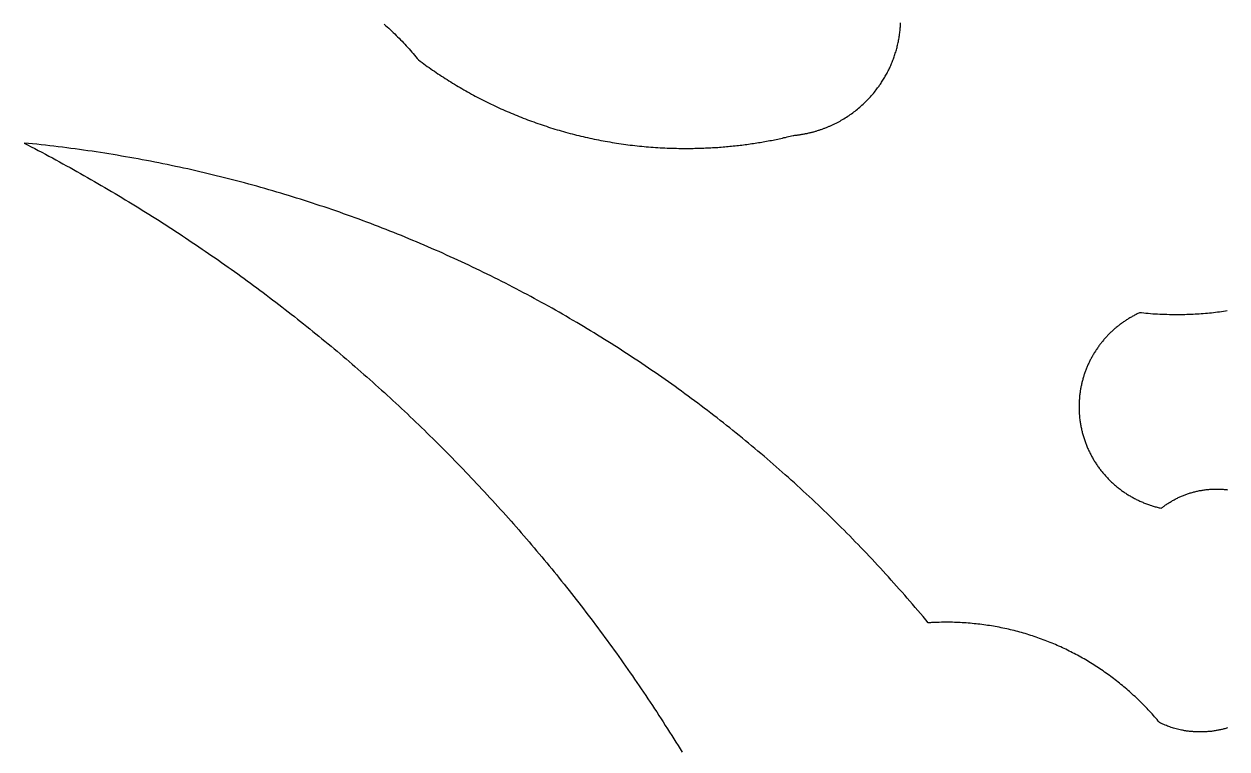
# Model space of a CAD drawing. Extents: x -331 to 1103, y -532 to 1751.
# Drawn here: x -305.7 to -119.3, y 1525.7 to 1638.2 of the extents above; entities that cross this region are included whole.
import ezdxf

# ---------------------------------------------------------------- set-up
doc = ezdxf.new("R2010")
doc.units = 0
doc.layers.add('Default_Layer', color=1, linetype='CONTINUOUS')

msp = doc.modelspace()

# ---------------------------------------------------------------- linework, layer by layer
at = {"layer": 'Default_Layer'}
for points in [[(-249.92, 1638.16), (-249.68, 1637.95), (-249.45, 1637.73), (-249.21, 1637.52), (-248.97, 1637.3), (-248.74, 1637.08), (-248.51, 1636.85), (-248.27, 1636.63), (-248.05, 1636.4), (-247.82, 1636.18), (-247.59, 1635.95), (-247.37, 1635.72), (-247.14, 1635.49), (-246.92, 1635.25), (-246.7, 1635.02), (-246.48, 1634.78), (-246.26, 1634.54), (-246.05, 1634.3), (-245.83, 1634.06), (-245.62, 1633.82), (-245.41, 1633.58), (-245.2, 1633.33), (-244.99, 1633.08), (-244.79, 1632.84), (-244.58, 1632.59), (-244.31, 1632.39), (-244.04, 1632.19), (-243.77, 1631.99), (-243.5, 1631.79), (-243.23, 1631.6), (-242.95, 1631.4), (-242.68, 1631.21), (-242.4, 1631.02), (-242.13, 1630.83), (-241.85, 1630.64), (-241.57, 1630.45), (-241.29, 1630.27), (-241.01, 1630.08), (-240.73, 1629.9), (-240.44, 1629.72), (-240.16, 1629.54), (-239.87, 1629.36), (-239.59, 1629.18), (-239.3, 1629), (-239.01, 1628.83), (-238.72, 1628.65), (-238.43, 1628.48), (-238.14, 1628.31), (-237.85, 1628.14), (-237.56, 1627.97), (-237.26, 1627.8), (-236.97, 1627.64), (-236.67, 1627.47), (-236.38, 1627.31), (-236.08, 1627.15), (-235.78, 1626.99), (-235.48, 1626.83), (-235.18, 1626.67), (-234.88, 1626.52), (-234.57, 1626.36), (-234.27, 1626.21), (-233.97, 1626.06), (-233.66, 1625.91), (-233.35, 1625.76), (-233.05, 1625.61), (-232.74, 1625.46), (-232.43, 1625.32), (-232.12, 1625.18), (-231.81, 1625.03), (-231.5, 1624.89), (-231.19, 1624.76), (-230.87, 1624.62), (-230.56, 1624.48), (-230.24, 1624.35), (-229.93, 1624.22), (-229.61, 1624.08), (-229.3, 1623.96), (-228.98, 1623.83), (-228.66, 1623.7), (-228.34, 1623.57), (-228.02, 1623.45), (-227.7, 1623.33), (-227.37, 1623.21), (-227.05, 1623.09), (-226.73, 1622.97), (-226.4, 1622.86), (-226.08, 1622.74), (-225.75, 1622.63), (-225.42, 1622.52), (-225.1, 1622.41), (-224.77, 1622.3), (-224.44, 1622.19), (-224.11, 1622.09), (-223.78, 1621.98), (-223.44, 1621.88), (-223.11, 1621.78), (-222.78, 1621.68), (-222.45, 1621.59), (-222.11, 1621.49), (-221.78, 1621.4), (-221.44, 1621.31), (-221.1, 1621.21), (-220.77, 1621.13), (-220.43, 1621.04), (-220.09, 1620.95), (-219.75, 1620.87), (-219.41, 1620.79), (-219.07, 1620.71), (-218.73, 1620.63), (-218.39, 1620.55), (-218.04, 1620.47), (-217.7, 1620.4), (-217.36, 1620.33), (-217.01, 1620.26), (-216.67, 1620.19), (-216.32, 1620.12), (-215.97, 1620.06), (-215.63, 1619.99), (-215.28, 1619.93), (-214.93, 1619.87), (-214.58, 1619.81), (-214.23, 1619.75), (-213.88, 1619.7), (-213.53, 1619.64), (-213.18, 1619.59), (-212.83, 1619.54), (-212.47, 1619.49), (-212.12, 1619.45), (-211.77, 1619.4), (-211.41, 1619.36), (-211.06, 1619.32), (-210.7, 1619.28), (-210.35, 1619.24), (-209.99, 1619.21), (-209.63, 1619.17), (-209.28, 1619.14), (-208.92, 1619.11), (-208.56, 1619.08), (-208.2, 1619.05), (-207.84, 1619.03), (-207.48, 1619.01), (-207.12, 1618.98), (-206.76, 1618.97), (-206.4, 1618.95), (-206.03, 1618.93), (-205.67, 1618.92), (-205.31, 1618.91), (-204.95, 1618.9), (-204.58, 1618.89), (-204.22, 1618.88), (-203.85, 1618.88), (-203.49, 1618.87), (-203.12, 1618.87), (-202.84, 1618.87), (-202.57, 1618.87), (-202.29, 1618.88), (-202.02, 1618.88), (-201.74, 1618.89), (-201.47, 1618.89), (-201.19, 1618.9), (-200.92, 1618.91), (-200.65, 1618.91), (-200.37, 1618.92), (-200.1, 1618.94), (-199.83, 1618.95), (-199.55, 1618.96), (-199.28, 1618.98), (-199.01, 1618.99), (-198.74, 1619.01), (-198.47, 1619.02), (-198.2, 1619.04), (-197.93, 1619.06), (-197.66, 1619.08), (-197.39, 1619.1), (-197.13, 1619.12), (-196.86, 1619.15), (-196.59, 1619.17), (-196.33, 1619.2), (-196.06, 1619.22), (-195.79, 1619.25), (-195.53, 1619.28), (-195.27, 1619.31), (-195, 1619.34), (-194.74, 1619.37), (-194.48, 1619.4), (-194.22, 1619.43), (-193.96, 1619.46), (-193.7, 1619.5), (-193.44, 1619.53), (-193.18, 1619.57), (-192.92, 1619.61), (-192.66, 1619.65), (-192.41, 1619.69), (-192.15, 1619.73), (-191.9, 1619.77), (-191.64, 1619.81), (-191.39, 1619.85), (-191.14, 1619.89), (-190.89, 1619.94), (-190.64, 1619.98), (-190.39, 1620.03), (-190.14, 1620.08), (-189.89, 1620.12), (-189.64, 1620.17), (-189.4, 1620.22), (-189.15, 1620.27), (-188.91, 1620.32), (-188.66, 1620.38), (-188.42, 1620.43), (-188.18, 1620.48), (-187.94, 1620.54), (-187.7, 1620.59), (-187.46, 1620.65), (-187.22, 1620.71), (-186.99, 1620.77), (-186.75, 1620.82), (-186.52, 1620.88), (-186.39, 1620.9), (-186.27, 1620.91), (-186.15, 1620.92), (-186.03, 1620.94), (-185.9, 1620.95), (-185.78, 1620.97), (-185.66, 1620.98), (-185.54, 1621), (-185.42, 1621.02), (-185.3, 1621.04), (-185.18, 1621.06), (-185.06, 1621.08), (-184.94, 1621.1), (-184.82, 1621.12), (-184.7, 1621.14), (-184.58, 1621.17), (-184.46, 1621.19), (-184.34, 1621.21), (-184.22, 1621.24), (-184.11, 1621.27), (-183.99, 1621.29), (-183.87, 1621.32), (-183.75, 1621.35), (-183.64, 1621.38), (-183.52, 1621.41), (-183.41, 1621.44), (-183.29, 1621.47), (-183.17, 1621.5), (-183.06, 1621.54), (-182.94, 1621.57), (-182.83, 1621.6), (-182.72, 1621.64), (-182.6, 1621.68), (-182.49, 1621.71), (-182.38, 1621.75), (-182.26, 1621.79), (-182.15, 1621.83), (-182.04, 1621.86), (-181.93, 1621.9), (-181.82, 1621.95), (-181.7, 1621.99), (-181.59, 1622.03), (-181.48, 1622.07), (-181.37, 1622.12), (-181.26, 1622.16), (-181.15, 1622.2), (-181.05, 1622.25), (-180.94, 1622.3), (-180.83, 1622.34), (-180.72, 1622.39), (-180.61, 1622.44), (-180.51, 1622.49), (-180.4, 1622.54), (-180.29, 1622.59), (-180.19, 1622.64), (-180.08, 1622.69), (-179.98, 1622.74), (-179.87, 1622.79), (-179.77, 1622.85), (-179.66, 1622.9), (-179.56, 1622.96), (-179.46, 1623.01), (-179.35, 1623.07), (-179.25, 1623.12), (-179.05, 1623.24), (-178.85, 1623.36), (-178.65, 1623.48), (-178.45, 1623.6), (-178.25, 1623.73), (-178.06, 1623.85), (-177.86, 1623.98), (-177.67, 1624.11), (-177.48, 1624.25), (-177.29, 1624.39), (-177.11, 1624.53), (-176.92, 1624.67), (-176.74, 1624.81), (-176.56, 1624.96), (-176.38, 1625.11), (-176.2, 1625.26), (-176.03, 1625.41), (-175.85, 1625.57), (-175.68, 1625.72), (-175.51, 1625.88), (-175.35, 1626.04), (-175.18, 1626.21), (-175.02, 1626.37), (-174.86, 1626.54), (-174.7, 1626.71), (-174.54, 1626.88), (-174.39, 1627.06), (-174.23, 1627.23), (-174.08, 1627.41), (-173.93, 1627.59), (-173.79, 1627.77), (-173.64, 1627.96), (-173.53, 1628.1), (-173.42, 1628.25), (-173.32, 1628.39), (-173.21, 1628.54), (-173.11, 1628.69), (-173, 1628.84), (-172.9, 1628.99), (-172.8, 1629.14), (-172.7, 1629.29), (-172.6, 1629.45), (-172.51, 1629.6), (-172.41, 1629.76), (-172.32, 1629.92), (-172.23, 1630.08), (-172.14, 1630.24), (-172.05, 1630.4), (-171.96, 1630.56), (-171.88, 1630.72), (-171.79, 1630.88), (-171.71, 1631.05), (-171.63, 1631.22), (-171.55, 1631.38), (-171.48, 1631.55), (-171.4, 1631.72), (-171.33, 1631.89), (-171.25, 1632.06), (-171.18, 1632.23), (-171.11, 1632.4), (-171.05, 1632.58), (-170.98, 1632.75), (-170.92, 1632.93), (-170.86, 1633.1), (-170.8, 1633.28), (-170.74, 1633.46), (-170.68, 1633.63), (-170.62, 1633.81), (-170.57, 1633.99), (-170.52, 1634.18), (-170.47, 1634.36), (-170.42, 1634.54), (-170.38, 1634.72), (-170.33, 1634.91), (-170.29, 1635.09), (-170.25, 1635.28), (-170.21, 1635.46), (-170.17, 1635.65), (-170.14, 1635.84), (-170.11, 1636.03), (-170.07, 1636.22), (-170.05, 1636.4), (-170.02, 1636.59), (-169.99, 1636.79), (-169.97, 1636.98), (-169.95, 1637.17), (-169.93, 1637.36), (-169.91, 1637.56), (-169.9, 1637.75), (-169.88, 1637.94), (-169.87, 1638.14), (-169.86, 1638.33)], [(-119.2, 1528.99), (-119.34, 1528.95), (-119.47, 1528.91), (-119.6, 1528.87), (-119.74, 1528.83), (-119.87, 1528.8), (-120.01, 1528.76), (-120.15, 1528.73), (-120.28, 1528.7), (-120.42, 1528.67), (-120.56, 1528.64), (-120.7, 1528.62), (-120.84, 1528.59), (-120.97, 1528.57), (-121.11, 1528.54), (-121.25, 1528.52), (-121.4, 1528.5), (-121.54, 1528.48), (-121.68, 1528.46), (-121.82, 1528.45), (-121.96, 1528.43), (-122.11, 1528.42), (-122.25, 1528.41), (-122.39, 1528.39), (-122.54, 1528.39), (-122.68, 1528.38), (-122.83, 1528.37), (-122.97, 1528.37), (-123.12, 1528.36), (-123.26, 1528.36), (-123.41, 1528.36), (-123.52, 1528.36), (-123.63, 1528.36), (-123.73, 1528.36), (-123.84, 1528.37), (-123.95, 1528.37), (-124.06, 1528.37), (-124.16, 1528.38), (-124.27, 1528.38), (-124.38, 1528.39), (-124.48, 1528.4), (-124.59, 1528.41), (-124.69, 1528.42), (-124.8, 1528.43), (-124.9, 1528.44), (-125.01, 1528.45), (-125.11, 1528.46), (-125.22, 1528.47), (-125.32, 1528.49), (-125.43, 1528.5), (-125.53, 1528.51), (-125.63, 1528.53), (-125.74, 1528.55), (-125.84, 1528.56), (-125.94, 1528.58), (-126.04, 1528.6), (-126.15, 1528.62), (-126.25, 1528.64), (-126.35, 1528.66), (-126.55, 1528.7), (-126.75, 1528.75), (-126.95, 1528.8), (-127.15, 1528.85), (-127.34, 1528.9), (-127.54, 1528.96), (-127.73, 1529.02), (-127.92, 1529.08), (-128.11, 1529.15), (-128.3, 1529.22), (-128.49, 1529.28), (-128.67, 1529.36), (-128.86, 1529.43), (-129.04, 1529.51), (-129.22, 1529.59), (-129.4, 1529.67), (-129.57, 1529.75), (-129.75, 1529.84), (-129.93, 1530.06), (-130.12, 1530.28), (-130.31, 1530.5), (-130.5, 1530.72), (-130.69, 1530.94), (-130.89, 1531.16), (-131.08, 1531.37), (-131.28, 1531.58), (-131.48, 1531.8), (-131.67, 1532.01), (-131.87, 1532.22), (-132.08, 1532.42), (-132.28, 1532.63), (-132.48, 1532.84), (-132.69, 1533.04), (-132.9, 1533.24), (-133.1, 1533.44), (-133.31, 1533.64), (-133.53, 1533.84), (-133.74, 1534.04), (-133.95, 1534.23), (-134.17, 1534.43), (-134.38, 1534.62), (-134.6, 1534.81), (-134.82, 1535), (-135.04, 1535.19), (-135.26, 1535.37), (-135.48, 1535.56), (-135.71, 1535.74), (-135.93, 1535.93), (-136.16, 1536.11), (-136.38, 1536.29), (-136.61, 1536.46), (-136.84, 1536.64), (-137.07, 1536.81), (-137.3, 1536.99), (-137.54, 1537.16), (-137.77, 1537.33), (-138.01, 1537.5), (-138.24, 1537.66), (-138.48, 1537.83), (-138.72, 1537.99), (-138.96, 1538.15), (-139.2, 1538.31), (-139.45, 1538.47), (-139.69, 1538.63), (-139.93, 1538.79), (-140.18, 1538.94), (-140.43, 1539.09), (-140.67, 1539.24), (-140.92, 1539.39), (-141.17, 1539.54), (-141.43, 1539.69), (-141.68, 1539.83), (-141.93, 1539.97), (-142.19, 1540.11), (-142.44, 1540.25), (-142.7, 1540.39), (-142.95, 1540.53), (-143.21, 1540.66), (-143.47, 1540.79), (-143.73, 1540.92), (-143.99, 1541.05), (-144.26, 1541.18), (-144.52, 1541.3), (-144.78, 1541.43), (-145.05, 1541.55), (-145.32, 1541.67), (-145.58, 1541.79), (-145.85, 1541.91), (-146.12, 1542.02), (-146.39, 1542.13), (-146.66, 1542.24), (-146.93, 1542.35), (-147.21, 1542.46), (-147.48, 1542.57), (-147.75, 1542.67), (-148.03, 1542.77), (-148.31, 1542.87), (-148.58, 1542.97), (-148.86, 1543.07), (-149.14, 1543.16), (-149.42, 1543.26), (-149.7, 1543.35), (-149.98, 1543.44), (-150.26, 1543.52), (-150.55, 1543.61), (-150.83, 1543.69), (-151.12, 1543.77), (-151.4, 1543.85), (-151.69, 1543.93), (-151.97, 1544.01), (-152.26, 1544.08), (-152.55, 1544.15), (-152.84, 1544.22), (-153.13, 1544.29), (-153.42, 1544.35), (-153.71, 1544.42), (-154, 1544.48), (-154.3, 1544.54), (-154.59, 1544.6), (-154.89, 1544.65), (-155.18, 1544.71), (-155.48, 1544.76), (-155.77, 1544.81), (-156.07, 1544.86), (-156.37, 1544.9), (-156.67, 1544.95), (-156.97, 1544.99), (-157.27, 1545.03), (-157.57, 1545.07), (-157.87, 1545.1), (-158.17, 1545.13), (-158.47, 1545.16), (-158.77, 1545.19), (-159.08, 1545.22), (-159.38, 1545.25), (-159.69, 1545.27), (-159.99, 1545.29), (-160.3, 1545.31), (-160.61, 1545.32), (-160.91, 1545.34), (-161.22, 1545.35), (-161.53, 1545.36), (-161.84, 1545.37), (-162.15, 1545.37), (-162.46, 1545.38), (-162.77, 1545.38), (-162.95, 1545.38), (-163.14, 1545.38), (-163.32, 1545.37), (-163.5, 1545.37), (-163.87, 1545.36), (-164.23, 1545.35), (-164.58, 1545.34), (-164.75, 1545.33), (-164.92, 1545.32), (-165.09, 1545.32), (-165.25, 1545.31), (-165.41, 1545.3), (-165.57, 1545.29), (-165.97, 1545.77), (-166.38, 1546.25), (-166.78, 1546.73), (-167.19, 1547.21), (-167.59, 1547.69), (-168, 1548.16), (-168.41, 1548.64), (-168.82, 1549.11), (-169.23, 1549.59), (-169.64, 1550.06), (-170.06, 1550.53), (-170.48, 1551), (-170.89, 1551.46), (-171.31, 1551.93), (-171.73, 1552.4), (-172.15, 1552.86), (-172.58, 1553.32), (-173, 1553.78), (-173.43, 1554.24), (-173.85, 1554.7), (-174.28, 1555.16), (-174.71, 1555.61), (-175.14, 1556.07), (-175.57, 1556.52), (-176.01, 1556.97), (-176.44, 1557.43), (-176.88, 1557.87), (-177.31, 1558.32), (-177.75, 1558.77), (-178.19, 1559.21), (-178.63, 1559.66), (-179.08, 1560.1), (-179.52, 1560.54), (-179.97, 1560.98), (-180.41, 1561.42), (-180.86, 1561.86), (-181.31, 1562.29), (-181.76, 1562.73), (-182.21, 1563.16), (-182.66, 1563.59), (-183.12, 1564.02), (-183.57, 1564.45), (-184.03, 1564.88), (-184.49, 1565.31), (-184.95, 1565.73), (-185.41, 1566.16), (-185.87, 1566.58), (-186.33, 1567), (-186.8, 1567.42), (-187.26, 1567.84), (-187.73, 1568.25), (-188.2, 1568.67), (-188.67, 1569.08), (-189.14, 1569.5), (-189.61, 1569.91), (-190.08, 1570.32), (-190.56, 1570.72), (-191.03, 1571.13), (-191.51, 1571.54), (-191.99, 1571.94), (-192.46, 1572.34), (-192.95, 1572.74), (-193.43, 1573.14), (-193.91, 1573.54), (-194.39, 1573.94), (-194.88, 1574.33), (-195.37, 1574.73), (-195.85, 1575.12), (-196.34, 1575.51), (-196.83, 1575.9), (-197.32, 1576.29), (-197.81, 1576.68), (-198.31, 1577.06), (-198.8, 1577.44), (-199.3, 1577.83), (-199.8, 1578.21), (-200.29, 1578.59), (-200.79, 1578.96), (-201.29, 1579.34), (-201.8, 1579.72), (-202.3, 1580.09), (-202.8, 1580.46), (-203.31, 1580.83), (-203.82, 1581.2), (-204.32, 1581.57), (-204.83, 1581.93), (-205.34, 1582.3), (-205.85, 1582.66), (-206.36, 1583.02), (-206.88, 1583.38), (-207.39, 1583.74), (-207.91, 1584.1), (-208.42, 1584.45), (-208.94, 1584.8), (-209.46, 1585.16), (-209.98, 1585.51), (-210.5, 1585.86), (-211.03, 1586.2), (-211.55, 1586.55), (-212.07, 1586.89), (-212.6, 1587.24), (-213.13, 1587.58), (-213.65, 1587.92), (-214.18, 1588.26), (-214.71, 1588.59), (-215.24, 1588.93), (-215.78, 1589.26), (-216.31, 1589.59), (-216.84, 1589.92), (-217.38, 1590.25), (-217.92, 1590.58), (-218.45, 1590.91), (-218.99, 1591.23), (-219.53, 1591.55), (-220.07, 1591.87), (-220.62, 1592.19), (-221.16, 1592.51), (-221.7, 1592.83), (-222.25, 1593.14), (-222.79, 1593.45), (-223.34, 1593.77), (-223.89, 1594.07), (-224.44, 1594.38), (-224.99, 1594.69), (-225.54, 1594.99), (-226.09, 1595.3), (-226.65, 1595.6), (-227.2, 1595.9), (-227.76, 1596.2), (-228.31, 1596.49), (-228.87, 1596.79), (-229.43, 1597.08), (-229.99, 1597.37), (-230.55, 1597.66), (-231.11, 1597.95), (-231.68, 1598.24), (-232.24, 1598.52), (-232.8, 1598.81), (-233.37, 1599.09), (-233.94, 1599.37), (-234.5, 1599.65), (-235.07, 1599.92), (-235.64, 1600.2), (-236.21, 1600.47), (-236.78, 1600.74), (-237.36, 1601.01), (-237.93, 1601.28), (-238.51, 1601.55), (-239.08, 1601.81), (-239.66, 1602.08), (-240.24, 1602.34), (-240.81, 1602.6), (-241.39, 1602.86), (-241.97, 1603.11), (-242.56, 1603.37), (-243.14, 1603.62), (-243.72, 1603.87), (-244.31, 1604.12), (-244.89, 1604.37), (-245.48, 1604.61), (-246.06, 1604.86), (-246.65, 1605.1), (-247.24, 1605.34), (-247.83, 1605.58), (-248.42, 1605.82), (-249.01, 1606.05), (-249.61, 1606.29), (-250.2, 1606.52), (-250.8, 1606.75), (-251.39, 1606.98), (-251.99, 1607.21), (-252.58, 1607.43), (-253.18, 1607.65), (-253.78, 1607.88), (-254.38, 1608.09), (-254.98, 1608.31), (-255.58, 1608.53), (-256.19, 1608.74), (-256.79, 1608.96), (-257.4, 1609.17), (-258, 1609.38), (-258.61, 1609.58), (-259.21, 1609.79), (-259.82, 1609.99), (-260.43, 1610.19), (-261.04, 1610.39), (-261.65, 1610.59), (-262.26, 1610.79), (-262.88, 1610.98), (-263.49, 1611.18), (-264.1, 1611.37), (-264.72, 1611.56), (-265.33, 1611.74), (-265.95, 1611.93), (-266.57, 1612.11), (-267.19, 1612.29), (-267.81, 1612.47), (-268.43, 1612.65), (-269.05, 1612.83), (-269.67, 1613), (-270.29, 1613.17), (-270.91, 1613.34), (-271.54, 1613.51), (-272.16, 1613.68), (-272.79, 1613.84), (-273.42, 1614.01), (-274.04, 1614.17), (-274.67, 1614.33), (-275.3, 1614.49), (-275.93, 1614.64), (-276.56, 1614.8), (-277.19, 1614.95), (-277.82, 1615.1), (-278.46, 1615.25), (-279.09, 1615.39), (-279.73, 1615.54), (-280.36, 1615.68), (-281, 1615.82), (-281.63, 1615.96), (-282.27, 1616.09), (-282.91, 1616.23), (-283.55, 1616.36), (-284.19, 1616.49), (-284.83, 1616.62), (-285.47, 1616.75), (-286.11, 1616.87), (-286.76, 1617), (-287.4, 1617.12), (-288.05, 1617.24), (-288.69, 1617.35), (-289.34, 1617.47), (-289.98, 1617.58), (-290.63, 1617.69), (-291.28, 1617.8), (-291.93, 1617.91), (-292.58, 1618.02), (-293.23, 1618.12), (-293.88, 1618.22), (-294.53, 1618.32), (-295.19, 1618.42), (-295.84, 1618.52), (-296.49, 1618.61), (-297.15, 1618.7), (-297.8, 1618.79), (-298.46, 1618.88), (-299.12, 1618.96), (-299.77, 1619.05), (-300.43, 1619.13), (-301.09, 1619.21), (-301.75, 1619.29), (-302.41, 1619.36), (-303.07, 1619.44), (-303.74, 1619.51), (-304.4, 1619.58), (-305.06, 1619.65), (-305.72, 1619.71), (-305.17, 1619.43), (-304.62, 1619.14), (-304.07, 1618.85), (-303.52, 1618.56), (-302.97, 1618.27), (-302.42, 1617.97), (-301.87, 1617.68), (-301.32, 1617.39), (-300.78, 1617.09), (-300.23, 1616.79), (-299.69, 1616.49), (-299.14, 1616.19), (-298.6, 1615.89), (-298.06, 1615.59), (-297.52, 1615.29), (-296.98, 1614.98), (-296.44, 1614.68), (-295.9, 1614.37), (-295.36, 1614.06), (-294.82, 1613.76), (-294.29, 1613.45), (-293.75, 1613.13), (-293.22, 1612.82), (-292.69, 1612.51), (-292.16, 1612.19), (-291.62, 1611.88), (-291.09, 1611.56), (-290.56, 1611.24), (-290.04, 1610.92), (-289.51, 1610.6), (-288.98, 1610.28), (-288.46, 1609.96), (-287.93, 1609.64), (-287.41, 1609.31), (-286.88, 1608.99), (-286.36, 1608.66), (-285.84, 1608.33), (-285.32, 1608), (-284.8, 1607.67), (-284.28, 1607.34), (-283.76, 1607.01), (-283.25, 1606.67), (-282.73, 1606.34), (-282.22, 1606), (-281.7, 1605.66), (-281.19, 1605.33), (-280.68, 1604.99), (-280.17, 1604.65), (-279.66, 1604.3), (-279.15, 1603.96), (-278.64, 1603.62), (-278.13, 1603.27), (-277.63, 1602.93), (-277.12, 1602.58), (-276.62, 1602.23), (-276.11, 1601.88), (-275.61, 1601.53), (-275.11, 1601.18), (-274.61, 1600.83), (-274.11, 1600.47), (-273.61, 1600.12), (-273.11, 1599.76), (-272.61, 1599.4), (-272.12, 1599.05), (-271.62, 1598.69), (-271.13, 1598.33), (-270.63, 1597.96), (-270.14, 1597.6), (-269.65, 1597.24), (-269.16, 1596.87), (-268.67, 1596.51), (-268.18, 1596.14), (-267.69, 1595.77), (-267.21, 1595.4), (-266.72, 1595.03), (-266.24, 1594.66), (-265.75, 1594.29), (-265.27, 1593.91), (-264.79, 1593.54), (-264.31, 1593.16), (-263.83, 1592.79), (-263.35, 1592.41), (-262.87, 1592.03), (-262.39, 1591.65), (-261.92, 1591.27), (-261.44, 1590.89), (-260.97, 1590.5), (-260.5, 1590.12), (-260.02, 1589.73), (-259.55, 1589.35), (-259.08, 1588.96), (-258.61, 1588.57), (-258.14, 1588.18), (-257.68, 1587.79), (-257.21, 1587.4), (-256.74, 1587.01), (-256.28, 1586.61), (-255.82, 1586.22), (-255.35, 1585.82), (-254.89, 1585.42), (-254.43, 1585.03), (-253.97, 1584.63), (-253.51, 1584.23), (-253.06, 1583.82), (-252.6, 1583.42), (-252.15, 1583.02), (-251.69, 1582.61), (-251.24, 1582.21), (-250.78, 1581.8), (-250.33, 1581.39), (-249.88, 1580.99), (-249.43, 1580.58), (-248.98, 1580.17), (-248.54, 1579.75), (-248.09, 1579.34), (-247.64, 1578.93), (-247.2, 1578.51), (-246.76, 1578.1), (-246.31, 1577.68), (-245.87, 1577.26), (-245.43, 1576.84), (-244.99, 1576.42), (-244.55, 1576), (-244.12, 1575.58), (-243.68, 1575.15), (-243.24, 1574.73), (-242.81, 1574.31), (-242.38, 1573.88), (-241.94, 1573.45), (-241.51, 1573.02), (-241.08, 1572.59), (-240.65, 1572.16), (-240.22, 1571.73), (-239.8, 1571.3), (-239.37, 1570.87), (-238.95, 1570.43), (-238.52, 1570), (-238.1, 1569.56), (-237.68, 1569.12), (-237.25, 1568.68), (-236.83, 1568.24), (-236.42, 1567.8), (-236, 1567.36), (-235.58, 1566.92), (-235.16, 1566.48), (-234.75, 1566.03), (-234.34, 1565.59), (-233.92, 1565.14), (-233.51, 1564.69), (-233.1, 1564.24), (-232.69, 1563.79), (-232.28, 1563.34), (-231.87, 1562.89), (-231.47, 1562.44), (-231.06, 1561.99), (-230.66, 1561.53), (-230.25, 1561.08), (-229.85, 1560.62), (-229.45, 1560.16), (-229.05, 1559.7), (-228.65, 1559.24), (-228.25, 1558.78), (-227.85, 1558.32), (-227.46, 1557.86), (-227.06, 1557.4), (-226.67, 1556.93), (-226.28, 1556.47), (-225.88, 1556), (-225.49, 1555.53), (-225.1, 1555.06), (-224.71, 1554.59), (-224.33, 1554.12), (-223.94, 1553.65), (-223.56, 1553.18), (-223.17, 1552.71), (-222.79, 1552.23), (-222.41, 1551.76), (-222.02, 1551.28), (-221.64, 1550.8), (-221.26, 1550.33), (-220.89, 1549.85), (-220.51, 1549.37), (-220.13, 1548.89), (-219.76, 1548.4), (-219.39, 1547.92), (-219.01, 1547.44), (-218.64, 1546.95), (-218.27, 1546.47), (-217.9, 1545.98), (-217.53, 1545.49), (-217.17, 1545), (-216.8, 1544.51), (-216.43, 1544.02), (-216.07, 1543.53), (-215.71, 1543.04), (-215.35, 1542.55), (-214.99, 1542.05), (-214.63, 1541.56), (-214.27, 1541.06), (-213.91, 1540.56), (-213.55, 1540.07), (-213.2, 1539.57), (-212.84, 1539.07), (-212.49, 1538.57), (-212.14, 1538.06), (-211.79, 1537.56), (-211.44, 1537.06), (-211.09, 1536.55), (-210.74, 1536.05), (-210.4, 1535.54), (-210.05, 1535.03), (-209.71, 1534.53), (-209.36, 1534.02), (-209.02, 1533.51), (-208.68, 1532.99), (-208.34, 1532.48), (-208, 1531.97), (-207.67, 1531.46), (-207.33, 1530.94), (-206.99, 1530.42), (-206.66, 1529.91), (-206.33, 1529.39), (-205.99, 1528.87), (-205.66, 1528.35), (-205.33, 1527.83), (-205.01, 1527.31), (-204.68, 1526.79), (-204.35, 1526.27), (-204.03, 1525.74), (-203.7, 1525.22)], [(-119.23, 1593.66), (-119.53, 1593.61), (-119.84, 1593.57), (-120.15, 1593.53), (-120.45, 1593.49), (-120.76, 1593.45), (-121.07, 1593.41), (-121.38, 1593.37), (-121.7, 1593.34), (-122.01, 1593.31), (-122.32, 1593.28), (-122.63, 1593.25), (-122.95, 1593.23), (-123.26, 1593.2), (-123.58, 1593.18), (-123.89, 1593.16), (-124.21, 1593.14), (-124.53, 1593.13), (-124.84, 1593.11), (-125.16, 1593.1), (-125.48, 1593.09), (-125.8, 1593.08), (-126.12, 1593.07), (-126.44, 1593.07), (-126.76, 1593.07), (-127.08, 1593.06), (-127.46, 1593.07), (-127.84, 1593.07), (-128.21, 1593.08), (-128.59, 1593.09), (-128.96, 1593.1), (-129.33, 1593.11), (-129.7, 1593.13), (-130.06, 1593.15), (-130.42, 1593.17), (-130.78, 1593.19), (-131.13, 1593.22), (-131.48, 1593.25), (-131.83, 1593.28), (-132.16, 1593.31), (-132.5, 1593.35), (-132.82, 1593.39), (-132.95, 1593.32), (-133.08, 1593.26), (-133.21, 1593.2), (-133.34, 1593.13), (-133.47, 1593.07), (-133.6, 1593), (-133.72, 1592.93), (-133.85, 1592.87), (-133.97, 1592.8), (-134.1, 1592.72), (-134.22, 1592.65), (-134.34, 1592.58), (-134.47, 1592.51), (-134.59, 1592.43), (-134.71, 1592.36), (-134.83, 1592.28), (-134.95, 1592.2), (-135.07, 1592.12), (-135.18, 1592.04), (-135.3, 1591.96), (-135.42, 1591.88), (-135.53, 1591.8), (-135.65, 1591.71), (-135.76, 1591.63), (-135.87, 1591.54), (-135.99, 1591.46), (-136.1, 1591.37), (-136.21, 1591.28), (-136.32, 1591.19), (-136.43, 1591.1), (-136.54, 1591.01), (-136.64, 1590.92), (-136.75, 1590.82), (-136.86, 1590.73), (-136.96, 1590.63), (-137.07, 1590.54), (-137.17, 1590.44), (-137.27, 1590.35), (-137.37, 1590.25), (-137.47, 1590.15), (-137.57, 1590.05), (-137.67, 1589.95), (-137.77, 1589.85), (-137.87, 1589.74), (-137.96, 1589.64), (-138.06, 1589.54), (-138.15, 1589.43), (-138.24, 1589.33), (-138.34, 1589.22), (-138.43, 1589.11), (-138.52, 1589), (-138.61, 1588.89), (-138.7, 1588.79), (-138.79, 1588.67), (-138.87, 1588.56), (-138.96, 1588.45), (-139.04, 1588.34), (-139.13, 1588.23), (-139.21, 1588.11), (-139.29, 1588), (-139.37, 1587.88), (-139.45, 1587.76), (-139.53, 1587.65), (-139.61, 1587.53), (-139.68, 1587.41), (-139.76, 1587.29), (-139.84, 1587.17), (-139.91, 1587.05), (-139.98, 1586.93), (-140.05, 1586.81), (-140.12, 1586.69), (-140.19, 1586.56), (-140.26, 1586.44), (-140.33, 1586.31), (-140.39, 1586.19), (-140.46, 1586.06), (-140.52, 1585.94), (-140.59, 1585.81), (-140.65, 1585.68), (-140.71, 1585.55), (-140.77, 1585.42), (-140.83, 1585.29), (-140.88, 1585.16), (-140.94, 1585.03), (-141, 1584.9), (-141.05, 1584.77), (-141.1, 1584.64), (-141.15, 1584.5), (-141.2, 1584.37), (-141.25, 1584.24), (-141.3, 1584.1), (-141.35, 1583.97), (-141.4, 1583.83), (-141.44, 1583.69), (-141.48, 1583.56), (-141.53, 1583.42), (-141.57, 1583.28), (-141.61, 1583.14), (-141.64, 1583), (-141.68, 1582.87), (-141.72, 1582.73), (-141.75, 1582.58), (-141.79, 1582.44), (-141.82, 1582.3), (-141.85, 1582.16), (-141.88, 1582.02), (-141.91, 1581.88), (-141.94, 1581.73), (-141.96, 1581.59), (-141.99, 1581.44), (-142.01, 1581.3), (-142.03, 1581.16), (-142.05, 1581.01), (-142.07, 1580.86), (-142.09, 1580.72), (-142.11, 1580.57), (-142.12, 1580.42), (-142.14, 1580.28), (-142.15, 1580.13), (-142.16, 1579.98), (-142.17, 1579.83), (-142.18, 1579.68), (-142.19, 1579.53), (-142.2, 1579.38), (-142.2, 1579.23), (-142.2, 1579.08), (-142.21, 1578.93), (-142.21, 1578.78), (-142.21, 1578.67), (-142.2, 1578.55), (-142.2, 1578.43), (-142.2, 1578.32), (-142.2, 1578.2), (-142.19, 1578.09), (-142.19, 1577.97), (-142.18, 1577.86), (-142.17, 1577.75), (-142.17, 1577.64), (-142.16, 1577.53), (-142.15, 1577.42), (-142.14, 1577.32), (-142.13, 1577.21), (-142.12, 1577.11), (-142.11, 1577.01), (-142.09, 1576.85), (-142.07, 1576.69), (-142.05, 1576.52), (-142.02, 1576.36), (-142, 1576.2), (-141.97, 1576.04), (-141.94, 1575.88), (-141.91, 1575.73), (-141.88, 1575.57), (-141.84, 1575.41), (-141.81, 1575.25), (-141.77, 1575.1), (-141.74, 1574.94), (-141.7, 1574.79), (-141.66, 1574.63), (-141.61, 1574.48), (-141.57, 1574.33), (-141.53, 1574.17), (-141.48, 1574.02), (-141.43, 1573.87), (-141.38, 1573.72), (-141.33, 1573.57), (-141.28, 1573.42), (-141.22, 1573.27), (-141.17, 1573.12), (-141.11, 1572.98), (-141.06, 1572.83), (-141, 1572.69), (-140.94, 1572.54), (-140.87, 1572.4), (-140.81, 1572.25), (-140.75, 1572.11), (-140.68, 1571.97), (-140.61, 1571.83), (-140.54, 1571.69), (-140.47, 1571.55), (-140.4, 1571.41), (-140.33, 1571.27), (-140.26, 1571.13), (-140.18, 1571), (-140.1, 1570.86), (-140.03, 1570.73), (-139.95, 1570.59), (-139.87, 1570.46), (-139.79, 1570.33), (-139.7, 1570.2), (-139.62, 1570.06), (-139.54, 1569.93), (-139.45, 1569.81), (-139.36, 1569.68), (-139.27, 1569.55), (-139.18, 1569.43), (-139.09, 1569.3), (-139, 1569.18), (-138.91, 1569.05), (-138.81, 1568.93), (-138.72, 1568.81), (-138.62, 1568.69), (-138.52, 1568.57), (-138.42, 1568.45), (-138.32, 1568.33), (-138.22, 1568.22), (-138.12, 1568.1), (-138.01, 1567.98), (-137.91, 1567.87), (-137.8, 1567.76), (-137.7, 1567.65), (-137.59, 1567.54), (-137.48, 1567.43), (-137.37, 1567.32), (-137.26, 1567.21), (-137.15, 1567.1), (-137.03, 1567), (-136.92, 1566.89), (-136.81, 1566.79), (-136.69, 1566.69), (-136.57, 1566.59), (-136.45, 1566.49), (-136.33, 1566.39), (-136.21, 1566.29), (-136.09, 1566.2), (-135.97, 1566.1), (-135.85, 1566.01), (-135.72, 1565.91), (-135.6, 1565.82), (-135.47, 1565.73), (-135.35, 1565.64), (-135.22, 1565.55), (-135.09, 1565.46), (-134.96, 1565.38), (-134.83, 1565.29), (-134.7, 1565.21), (-134.57, 1565.13), (-134.44, 1565.05), (-134.3, 1564.97), (-134.17, 1564.89), (-134.03, 1564.81), (-133.89, 1564.73), (-133.76, 1564.66), (-133.62, 1564.59), (-133.48, 1564.51), (-133.34, 1564.44), (-133.2, 1564.37), (-133.06, 1564.3), (-132.92, 1564.24), (-132.78, 1564.17), (-132.63, 1564.11), (-132.49, 1564.04), (-132.34, 1563.98), (-132.2, 1563.92), (-132.05, 1563.86), (-131.9, 1563.8), (-131.75, 1563.75), (-131.61, 1563.69), (-131.46, 1563.64), (-131.31, 1563.59), (-131.16, 1563.54), (-131, 1563.49), (-130.85, 1563.44), (-130.7, 1563.39), (-130.55, 1563.35), (-130.39, 1563.3), (-130.24, 1563.26), (-130.08, 1563.22), (-129.93, 1563.18), (-129.77, 1563.14), (-129.61, 1563.11), (-129.45, 1563.07), (-129.34, 1563.16), (-129.23, 1563.24), (-129.12, 1563.33), (-129.01, 1563.41), (-128.89, 1563.49), (-128.78, 1563.57), (-128.66, 1563.65), (-128.55, 1563.73), (-128.43, 1563.81), (-128.31, 1563.88), (-128.19, 1563.96), (-128.07, 1564.03), (-127.95, 1564.11), (-127.83, 1564.18), (-127.71, 1564.25), (-127.58, 1564.32), (-127.46, 1564.39), (-127.33, 1564.45), (-127.21, 1564.52), (-127.08, 1564.58), (-126.95, 1564.64), (-126.83, 1564.71), (-126.7, 1564.77), (-126.57, 1564.83), (-126.44, 1564.88), (-126.31, 1564.94), (-126.17, 1565), (-126.04, 1565.05), (-125.91, 1565.1), (-125.77, 1565.15), (-125.64, 1565.2), (-125.5, 1565.25), (-125.37, 1565.3), (-125.23, 1565.35), (-125.09, 1565.39), (-124.96, 1565.43), (-124.82, 1565.47), (-124.68, 1565.51), (-124.54, 1565.55), (-124.4, 1565.59), (-124.26, 1565.63), (-124.11, 1565.66), (-123.97, 1565.7), (-123.83, 1565.73), (-123.69, 1565.76), (-123.54, 1565.79), (-123.4, 1565.81), (-123.25, 1565.84), (-123.11, 1565.86), (-122.96, 1565.89), (-122.81, 1565.91), (-122.67, 1565.93), (-122.52, 1565.95), (-122.37, 1565.96), (-122.22, 1565.98), (-122.07, 1565.99), (-121.92, 1566), (-121.77, 1566.01), (-121.62, 1566.02), (-121.47, 1566.03), (-121.32, 1566.04), (-121.17, 1566.04), (-121.02, 1566.04), (-120.87, 1566.04), (-120.7, 1566.04), (-120.53, 1566.04), (-120.36, 1566.03), (-120.19, 1566.03), (-120.02, 1566.02), (-119.86, 1566.01), (-119.69, 1565.99), (-119.52, 1565.98), (-119.36, 1565.96), (-119.19, 1565.94)]]:
    msp.add_lwpolyline(points, dxfattribs=at)

doc.saveas('drawing.dxf')
